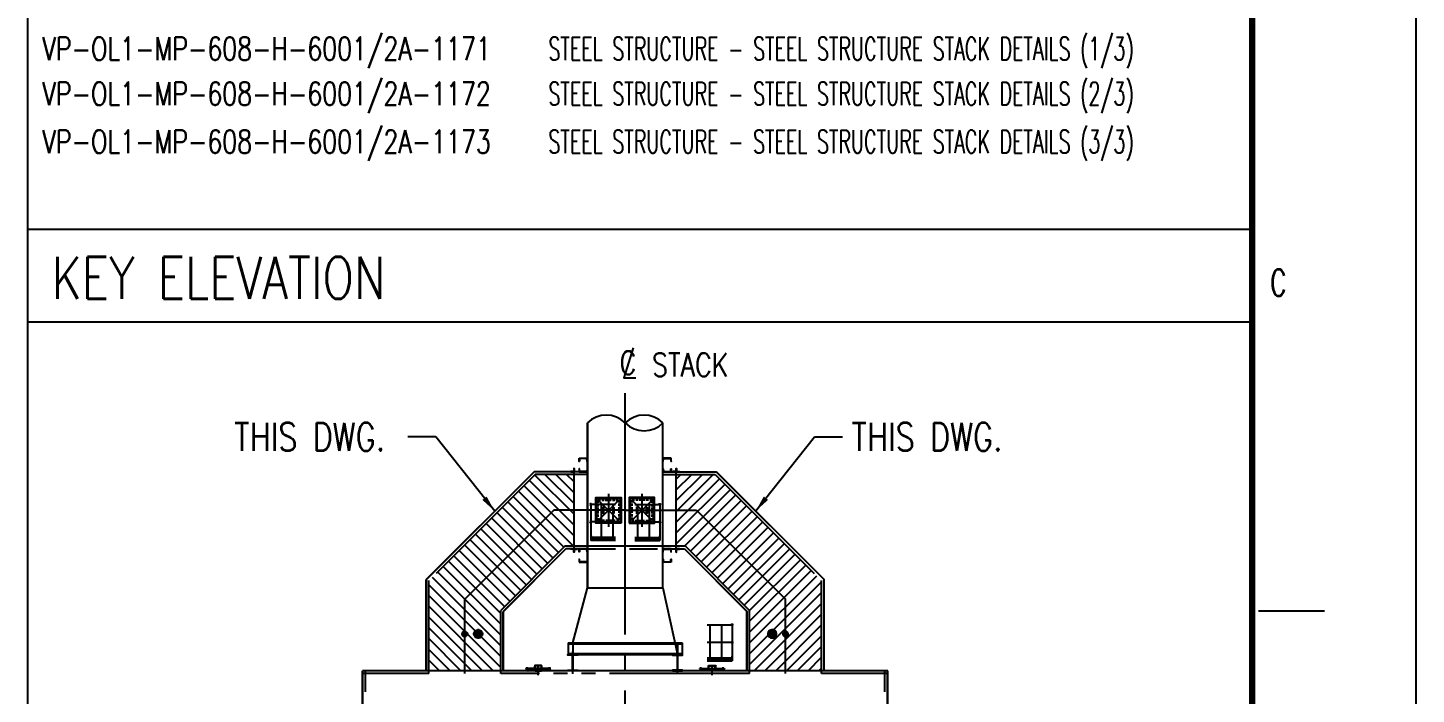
# Model space of a CAD drawing. Header units: millimetres. Extents: x 0 to 134087, y -49114 to 20834.
# Drawn here: x 24199 to 29435, y 12702 to 15214 of the extents above; entities that cross this region are included whole.
import ezdxf
from ezdxf.enums import TextEntityAlignment as Align

# ---------------------------------------------------------------- set-up
doc = ezdxf.new("R2010")
doc.units = ezdxf.units.MM
doc.header["$LTSCALE"] = 35
for name, pattern in [('JNK-CENTER', [34, 30, -1.5, 1, -1.5]), ('JNK-HIDDEN', [3, 2, -1]), ('JNK-PHANTOM', [15, 10, -1, 1, -1, 1, -1])]:
    doc.linetypes.add(name, pattern=pattern)
for name, color, linetype in [('CEN-R', 1, 'JNK-CENTER'), ('CON-C', 4, 'Continuous'), ('CON-G', 3, 'Continuous'), ('CON-W', 7, 'Continuous'), ('CON-Y', 2, 'Continuous'), ('Dim-W', 7, 'Continuous'), ('HID-Y', 2, 'JNK-HIDDEN'), ('MIS-B', 5, 'Continuous'), ('PHA-M', 6, 'JNK-PHANTOM'), ('TITLE', 7, 'Continuous'), ('TXT-C', 4, 'Continuous'), ('TXT-Y', 2, 'Continuous')]:
    doc.layers.add(name, color=color, linetype=linetype)
doc.layers.add('CONT-G', color=3, linetype='Continuous', lineweight=25)
doc.styles.add('ROMANS', font='ROMANS.shx', dxfattribs={"width": 0.8})
doc.styles.add('SIMPLEX', font='simplex.shx', dxfattribs={"width": 0.8})
doc.dimstyles.new('DIM25', dxfattribs={"dimscale": 25, "dimtxt": 2.5, "dimasz": 2.5, "dimexe": 1, "dimexo": 1, "dimgap": 1, "dimtad": 1, "dimdec": 1, "dimdsep": 46, "dimtxsty": 'SIMPLEX', "dimcen": 0, "dimclrt": 2, "dimazin": 2, "dimtfac": 1, "dimtdec": 1, "dimtix": 1, "dimtmove": 2, "dimatfit": 0, "dimfxl": 0.18, "dimtolj": 1, "dimtzin": 0, "dimarcsym": 0})

# ---------------------------------------------------------------- blocks, each defined once
blk = doc.blocks.new('TITLE')
at = {"color": 7}
for p, q in [((841, 0), (841, 594.85)), ((824.02, 371.87), (831.1, 371.87))]:
    blk.add_line(p, q, dxfattribs=at)
at = {"color": 7, "const_width": 0.707}
blk.add_lwpolyline([(823.32, 17.33), (823.32, 577.17)], dxfattribs=at)
at = {"color": 7, "style": 'ROMANS', "width": 0.7}
blk.add_text('C', height=2.83, dxfattribs=at).set_placement((826.15, 407.24), align=Align.MIDDLE)
blk = doc.blocks.new('cl-mark')
at = {"layer": 'CON-Y'}
blk.add_lwpolyline([(0.51, 1.61), (-0.51, -1.62), (0.79, -1.62)], dxfattribs=at)
at = {"layer": 'CON-Y', "style": 'SIMPLEX', "width": 0.8}
blk.add_text('C', height=2.5, dxfattribs=at).set_placement((-0.05, 0.02), align=Align.MIDDLE)
blk = doc.blocks.new('610mh-160f')
at = {"layer": 'CEN-R'}
for p, q in [((-15, 82), (-15, -82)), ((269, 0), (0, 0)), ((84, 100), (3, 100)), ((84, -100), (3, -100))]:
    blk.add_line(p, q, dxfattribs=at)
at = {"layer": 'CEN-R', "color": 1, "ltscale": 4}
for p, q in [((120, 335), (29, 335)), ((120, -335), (29, -335))]:
    blk.add_line(p, q, dxfattribs=at)
at = {"layer": 'CEN-R'}
for centre, start, end in [((3, 82), 90, 180), ((3, -82), 180, 270)]:
    blk.add_arc(centre, 18, start, end, dxfattribs=at)
at = {"layer": 'CONT-G'}
for p, q in [((-23, 82), (-23, -82)), ((-7, 82), (-7, -82)), ((65, 108), (3, 108)), ((65, 92), (3, 92)), ((65, 370), (65, -370)), ((73, 370), (65, 370)), ((71, 370), (71, -370)), ((77, 366), (77, -366)), ((132, 311), (86, 311)), ((136, 305), (136, 307)), ((65, -92), (3, -92)), ((65, -108), (3, -108)), ((73, -370), (65, -370)), ((132, -311), (86, -311)), ((136, -305), (136, -307))]:
    blk.add_line(p, q, dxfattribs=at)
for centre, radius, start, end in [((3, 82), 26, 90, 180), ((3, 82), 10, 90, 180), ((73, 366), 4, 0, 90), ((86, 320), 8.5, 180, 270), ((132, 307), 4, 0, 90), ((3, -82), 26, 180, 270), ((3, -82), 10, 180, 270), ((73, -366), 4, 270, 0), ((86, -319), 8.5, 90, 180), ((132, -307), 4, 270, 0)]:
    blk.add_arc(centre, radius, start, end, dxfattribs=at)
at = {"layer": 'Dim-W'}
blk.add_line((136, -97), (136, 97), dxfattribs=at)
at = {"layer": 'HID-Y'}
for p, q in [((71, 305), (136, 305)), ((71, -305), (136, -305))]:
    blk.add_line(p, q, dxfattribs=at)
blk = doc.blocks.new('PF HR')
at = {"layer": 'CON-G'}
for p, q in [((0, 1075), (0, 0)), ((-743, 25), (0, 25)), ((-743, 0), (0, 0)), ((-10, 140), (-10, 40))]:
    blk.add_line(p, q, dxfattribs=at)
for centre in [(0, 1075), (0, 550)]:
    blk.add_circle(centre, 21.4, dxfattribs=at)
at = {"layer": 'MIS-B', "color": 1}
for p, q in [((-743, 1075), (0, 1075)), ((-663, 1075), (-663, 0)), ((-317, 1075), (-317, 0)), ((-743, 550), (0, 550)), ((-743, 90), (0, 90))]:
    blk.add_line(p, q, dxfattribs=at)
blk = doc.blocks.new('MH-610-610')
at = {"layer": 'CEN-R'}
for p, q in [((0, -494), (0, 494)), ((-532, 0), (532, 0)), ((305, 305), (-305, -305)), ((-305, 305), (305, -305)), ((-150, 104), (-150, -104)), ((150, 104), (150, -104))]:
    blk.add_line(p, q, dxfattribs=at)
blk.add_lwpolyline([(-350, 350), (350, 350), (350, -350), (-350, -350)], close=True, dxfattribs=at)
at = {"layer": 'CON-G'}
blk.add_lwpolyline([(-380, 380), (380, 380), (380, -380), (-380, -380)], close=True, dxfattribs=at)
for points in [[(-158, -80), (-158, 80, -1), (-142, 80), (-142, -80, -1)], [(158, -80), (158, 80, 1), (142, 80), (142, -80, 1)]]:
    blk.add_lwpolyline(points, format="xyb", close=True, dxfattribs=at)
at = {"layer": 'HID-Y'}
blk.add_lwpolyline([(-305, 305), (305, 305), (305, -305), (-305, -305)], close=True, dxfattribs=at)
blk = doc.blocks.new('A$C28B160F5')
at = {"layer": 'CEN-R'}
for p, q in [((150, 0), (-150, 0)), ((-77, 32), (-108, 45)), ((-48, 0), (48, 0)), ((-32, 77), (-45, 108)), ((0, 150), (0, -150)), ((0, -42), (0, 48)), ((32, 77), (45, 108)), ((77, 32), (108, 45)), ((-77, -32), (-108, -45)), ((-32, -77), (-45, -108)), ((32, -77), (45, -108)), ((77, -32), (108, -45))]:
    blk.add_line(p, q, dxfattribs=at)
blk.add_circle((0, 0), 100, dxfattribs=at)
at = {"layer": 'TITLE', "color": 3}
for centre, radius in [((0, 0), 127), ((-92, 38), 11), ((0, 0), 51.1), ((-38, 92), 11), ((38, 92), 11), ((92, 38), 11), ((-92, -38), 11), ((-38, -92), 11), ((38, -92), 11), ((92, -38), 11)]:
    blk.add_circle(centre, radius, dxfattribs=at)
blk = doc.blocks.new('N-FLG 1.50 300 WNRF')
at = {"layer": 'CEN-R'}
for p, q in [((98, 0), (-98, 0)), ((-30, 30), (-50, 50)), ((0, -98), (0, 98)), ((30, 30), (50, 50)), ((-30, -30), (-50, -50)), ((30, -30), (50, -50))]:
    blk.add_line(p, q, dxfattribs=at)
blk.add_circle((0, 0), 57.1, dxfattribs=at)
at = {"layer": 'CON-Y'}
for centre, radius in [((0, 0), 78), ((-40, 40), 9.5), ((0, 0), 20.4), ((40, 40), 9.5), ((-40, -40), 9.5), ((40, -40), 9.5)]:
    blk.add_circle(centre, radius, dxfattribs=at)
blk = doc.blocks.new('A$C6CE22A10')
at = {"layer": 'CON-G'}
blk.add_blockref('N-FLG 1.50 300 WNRF', (0, 0), dxfattribs=at)
blk = doc.blocks.new('A$C4C2D22EB')
at = {"layer": 'Dim-W', "ltscale": 0.5}
h = blk.add_hatch(dxfattribs=at)
h.set_pattern_fill('ANSI31', color=256, scale=6, angle=90)
h.paths.add_polyline_path([(-150.7, 1410.5), (-127.7, 1410.5), (-127.7, 1500.2), (-178.4, 1500.2), (-400.8, 1277.9), (-400.8, 1197.8, -0.414214), (-394.3, 1191.3, -0.414214), (-400.8, 1184.8), (-400.8, 1183.1), (-400.8, 1099.5), (-311, 1099.5), (-311, 1250.1)], flags=17)
h.paths.add_polyline_path([(-356.8, 1191.3, -1), (-378, 1191.3, -1)], flags=16)
h.paths.add_polyline_path([(-358.8, 1187.8), (-359.7, 1188.1, -0.027521), (-360.1, 1187.3, 0.430424)], flags=0)
h.paths.add_polyline_path([(-363.1, 1191.3, -1), (-371.6, 1191.3, -1)], flags=0)
h.paths.add_polyline_path([(-363.3, 1199, -1), (-365.1, 1199, -1)], flags=0)
h.paths.add_polyline_path([(-360.6, 1194.5, -1), (-358.7, 1194.5, -1)], flags=0)
h.paths.add_polyline_path([(-369.7, 1199, -1), (-371.5, 1199, -1)], flags=0)
h.paths.add_polyline_path([(-374.2, 1194.1), (-375.9, 1194.8, 1)], flags=0)
h.paths.add_polyline_path([(-363.3, 1183.6, -1), (-365.1, 1183.6, -1)], flags=0)
h.paths.add_polyline_path([(-376, 1188.1, -1), (-374.2, 1188.1, -1)], flags=0)
h.paths.add_polyline_path([(-369.7, 1183.6, -1), (-371.5, 1183.6, -1)], flags=0)
h.paths.add_polyline_path([(-127.7, 1590), (-225, 1590), (-490.5, 1324.5), (-490.5, 1099.5), (-400.8, 1099.5), (-400.8, 1184.8, -0.414214), (-407.3, 1191.3, -0.414214), (-400.8, 1197.8), (-400.8, 1199.5), (-400.8, 1277.9), (-178.4, 1500.2), (-127.7, 1500.2)])
h = blk.add_hatch(dxfattribs=at)
h.set_pattern_fill('ANSI31', color=256, scale=6)
h.paths.add_polyline_path([(150.7, 1410.5), (127.7, 1410.5), (127.7, 1500.2), (178.4, 1500.2), (400.8, 1277.9), (400.8, 1197.8, 0.414214), (394.3, 1191.3, 0.414214), (400.8, 1184.8), (400.8, 1183.1), (400.8, 1099.5), (311, 1099.5), (311, 1250.1)], flags=17)
h.paths.add_polyline_path([(356.8, 1191.3, 1), (378, 1191.3, 1)], flags=16)
h.paths.add_polyline_path([(358.8, 1187.8), (359.7, 1188.1, 0.027521), (360.1, 1187.3, -0.430424)], flags=0)
h.paths.add_polyline_path([(363.1, 1191.3, 1), (371.6, 1191.3, 1)], flags=0)
h.paths.add_polyline_path([(363.3, 1199, 1), (365.1, 1199, 1)], flags=0)
h.paths.add_polyline_path([(360.6, 1194.5, 1), (358.7, 1194.5, 1)], flags=0)
h.paths.add_polyline_path([(369.7, 1199, 1), (371.5, 1199, 1)], flags=0)
h.paths.add_polyline_path([(374.2, 1194.1), (375.9, 1194.8, -1)], flags=0)
h.paths.add_polyline_path([(363.3, 1183.6, 1), (365.1, 1183.6, 1)], flags=0)
h.paths.add_polyline_path([(376, 1188.1, 1), (374.2, 1188.1, 1)], flags=0)
h.paths.add_polyline_path([(369.7, 1183.6, 1), (371.5, 1183.6, 1)], flags=0)
h.paths.add_polyline_path([(127.7, 1590), (225, 1590), (490.5, 1324.5), (490.5, 1099.5), (400.8, 1099.5), (400.8, 1184.8, 0.414214), (407.3, 1191.3, 0.414214), (400.8, 1197.8), (400.8, 1199.5), (400.8, 1277.9), (178.4, 1500.2), (127.7, 1500.2)])
at = {"layer": 'CEN-R'}
for p, q in [((0, 0), (0, 1793.3)), ((-178.4, 1500.2), (-400.8, 1277.9)), ((0, 1500.2), (-178.4, 1500.2)), ((0, 1500.2), (178.4, 1500.2)), ((178.4, 1500.2), (400.8, 1277.9)), ((-400.8, 1092.7), (-400.8, 1277.9)), ((400.8, 1092.7), (400.8, 1277.9)), ((-131.1, 1091.6), (-131.1, 1147.1)), ((131.1, 1091.6), (131.1, 1147.1))]:
    blk.add_line(p, q, dxfattribs=at)
at = {"layer": 'CON-G'}
for p, q in [((-94.3, 1306.7), (-94.3, 1718.6)), ((-93.5, 1306.7), (-93.5, 1718.6)), ((94.3, 1306.7), (94.3, 1718.6)), ((-227.8, 1596.7), (-497.2, 1327.3)), ((-227.6, 1596.2), (-496.8, 1327.1)), ((-94.3, 1596.7), (-227.8, 1596.7)), ((-94.3, 1596.2), (-227.6, 1596.2)), ((-127.7, 1403.8), (-127.7, 1596.7)), ((94.3, 1596.7), (227.8, 1596.7)), ((94.3, 1596.2), (227.6, 1596.2)), ((127.7, 1403.8), (127.7, 1596.7)), ((227.6, 1596.2), (496.8, 1327.1)), ((227.8, 1596.7), (497.2, 1327.3)), ((-148.1, 1404.2), (-304.8, 1247.5)), ((-147.9, 1403.8), (-304.3, 1247.4)), ((-94.3, 1404.2), (-148.1, 1404.2)), ((-94.3, 1403.8), (-147.9, 1403.8)), ((94.3, 1404.2), (148.1, 1404.2)), ((94.3, 1403.8), (147.9, 1403.8)), ((147.9, 1403.8), (304.3, 1247.4)), ((148.1, 1404.2), (304.8, 1247.5)), ((-497.2, 1099), (-497.2, 1327.3)), ((-496.8, 1099), (-496.8, 1327.1)), ((496.8, 1099), (496.8, 1327.1)), ((497.2, 1099), (497.2, 1327.3)), ((-131.1, 1168.9), (-94.3, 1306.7)), ((-94.3, 1306.7), (94.3, 1306.7)), ((94.3, 1306.7), (131.1, 1139.7)), ((-304.8, 1099.5), (-304.8, 1247.5)), ((-304.3, 1099.5), (-304.3, 1247.4)), ((304.3, 1099.5), (304.3, 1247.4)), ((304.8, 1099.5), (304.8, 1247.5)), ((-142.4, 1168.9), (142.4, 1168.9)), ((-142.4, 1168.9), (-142.4, 1139.7)), ((-142.4, 1166.4), (142.4, 1166.4)), ((142.4, 1168.9), (142.4, 1139.7)), ((-142.4, 1142.2), (142.4, 1142.2)), ((-142.4, 1139.7), (142.4, 1139.7)), ((656.5, 1099.5), (-656.5, 1099.5)), ((-656.5, 426.5), (-656.5, 1099.5)), ((656.5, 1099), (-656.5, 1099)), ((-655.4, 426.5), (-655.4, 1099.5)), ((655.4, 426.5), (655.4, 1099.5)), ((656.5, 426.5), (656.5, 1099.5))]:
    blk.add_line(p, q, dxfattribs=at)
for points in [[(-127.7, 1596.7), (-127.7, 1605), (-127.9, 1605, 0.414214), (-128.3, 1604.6), (-128.3, 1598.1, -0.414214), (-129.2, 1597.2), (-135.7, 1597.2, 0.414214), (-136.1, 1596.8), (-136.1, 1596.7)], [(-127.7, 1596.7), (-127.7, 1605), (-127.6, 1605, -0.414214), (-127.2, 1604.6), (-127.2, 1598.1, 0.414214), (-126.3, 1597.2), (-119.8, 1597.2, -0.414214), (-119.4, 1596.8), (-119.4, 1596.7)], [(127.7, 1596.7), (127.7, 1605), (127.6, 1605, 0.414214), (127.2, 1604.6), (127.2, 1598.1, -0.414214), (126.3, 1597.2), (119.8, 1597.2, 0.414214), (119.4, 1596.8), (119.4, 1596.7)], [(127.7, 1596.7), (127.7, 1605), (127.9, 1605, -0.414214), (128.3, 1604.6), (128.3, 1598.1, 0.414214), (129.2, 1597.2), (135.7, 1597.2, -0.414214), (136.1, 1596.8), (136.1, 1596.7)], [(-127.7, 1403.8), (-127.7, 1395.4), (-127.9, 1395.4, -0.414214), (-128.3, 1395.9), (-128.3, 1402.4, 0.414214), (-129.2, 1403.2), (-135.7, 1403.2, -0.414214), (-136.1, 1403.6), (-136.1, 1403.8)], [(-127.7, 1403.8), (-127.7, 1395.4), (-127.6, 1395.4, 0.414214), (-127.2, 1395.9), (-127.2, 1402.4, -0.414214), (-126.3, 1403.2), (-119.8, 1403.2, 0.414214), (-119.4, 1403.6), (-119.4, 1403.8)], [(127.7, 1403.8), (127.7, 1395.4), (127.6, 1395.4, -0.414214), (127.2, 1395.9), (127.2, 1402.4, 0.414214), (126.3, 1403.2), (119.8, 1403.2, -0.414214), (119.4, 1403.6), (119.4, 1403.8)], [(127.7, 1403.8), (127.7, 1395.4), (127.9, 1395.4, 0.414214), (128.3, 1395.9), (128.3, 1402.4, -0.414214), (129.2, 1403.2), (135.7, 1403.2, 0.414214), (136.1, 1403.6), (136.1, 1403.8)]]:
    blk.add_lwpolyline(points, format="xyb", close=True, dxfattribs=at)
at = {"layer": 'CONT-G'}
for p, q in [((-131.1, 1168.9), (-131.1, 1142.2)), ((131.1, 1168.9), (131.1, 1142.2))]:
    blk.add_line(p, q, dxfattribs=at)
for points in [[(-115.2, 1630.1), (-94.3, 1630.1), (-94.3, 1622.5), (-94.6, 1622.5, -0.388879), (-95.2, 1623.1), (-95.6, 1628.2, 0.388879), (-96.8, 1629.3), (-112.8, 1629.3, 0.388879), (-113.9, 1628.2), (-114.4, 1623.1, -0.388879), (-115, 1622.5), (-115.2, 1622.5)], [(-115.2, 1596.7), (-94.3, 1596.7), (-94.3, 1604.2), (-94.6, 1604.2, 0.388879), (-95.2, 1603.6), (-95.6, 1598.5, -0.388879), (-96.8, 1597.4), (-112.8, 1597.4, -0.388879), (-113.9, 1598.5), (-114.4, 1603.6, 0.388879), (-115, 1604.2), (-115.2, 1604.2)], [(115.2, 1630.1), (94.3, 1630.1), (94.3, 1622.5), (94.6, 1622.5, 0.388879), (95.2, 1623.1), (95.6, 1628.2, -0.388879), (96.8, 1629.3), (112.8, 1629.3, -0.388879), (113.9, 1628.2), (114.4, 1623.1, 0.388879), (115, 1622.5), (115.2, 1622.5)], [(115.2, 1596.7), (94.3, 1596.7), (94.3, 1604.2), (94.6, 1604.2, -0.388879), (95.2, 1603.6), (95.6, 1598.5, 0.388879), (96.8, 1597.4), (112.8, 1597.4, 0.388879), (113.9, 1598.5), (114.4, 1603.6, -0.388879), (115, 1604.2), (115.2, 1604.2)], [(-115.2, 1403.8), (-94.3, 1403.8), (-94.3, 1396.3), (-94.6, 1396.3, -0.388879), (-95.2, 1396.8), (-95.6, 1402, 0.388879), (-96.8, 1403), (-112.8, 1403, 0.388879), (-113.9, 1402), (-114.4, 1396.8, -0.388879), (-115, 1396.3), (-115.2, 1396.3)], [(115.2, 1403.8), (94.3, 1403.8), (94.3, 1396.3), (94.6, 1396.3, 0.388879), (95.2, 1396.8), (95.6, 1402, -0.388879), (96.8, 1403), (112.8, 1403, -0.388879), (113.9, 1402), (114.4, 1396.8, 0.388879), (115, 1396.3), (115.2, 1396.3)], [(-115.2, 1370.4), (-94.3, 1370.4), (-94.3, 1377.9), (-94.6, 1377.9, 0.388879), (-95.2, 1377.4), (-95.6, 1372.2, -0.388879), (-96.8, 1371.1), (-112.8, 1371.1, -0.388879), (-113.9, 1372.2), (-114.4, 1377.4, 0.388879), (-115, 1377.9), (-115.2, 1377.9)], [(115.2, 1370.4), (94.3, 1370.4), (94.3, 1377.9), (94.6, 1377.9, -0.388879), (95.2, 1377.4), (95.6, 1372.2, 0.388879), (96.8, 1371.1), (112.8, 1371.1, 0.388879), (113.9, 1372.2), (114.4, 1377.4, -0.388879), (115, 1377.9), (115.2, 1377.9)], [(-143.6, 1099), (-143.6, 1100.6), (-133.9, 1100.6, 0.414214), (-131.6, 1103), (-131.6, 1135.7, 0.414214), (-133.9, 1138), (-143.6, 1138), (-143.6, 1139.7), (-118.6, 1139.7), (-118.6, 1138), (-128.2, 1138, 0.414214), (-130.6, 1135.7), (-130.6, 1103, 0.414214), (-128.2, 1100.6), (-118.6, 1100.6), (-118.6, 1099)], [(143.6, 1099), (143.6, 1100.6), (133.9, 1100.6, -0.414214), (131.6, 1103), (131.6, 1135.7, -0.414214), (133.9, 1138), (143.6, 1138), (143.6, 1139.7), (118.6, 1139.7), (118.6, 1138), (128.2, 1138, -0.414214), (130.6, 1135.7), (130.6, 1103, -0.414214), (128.2, 1100.6), (118.6, 1100.6), (118.6, 1099)]]:
    blk.add_lwpolyline(points, format="xyb", close=True, dxfattribs=at)
at = {"layer": 'Dim-W'}
blk.add_line((-0.3, 1592.1), (0.3, 1592.1), dxfattribs=at)
at = {"layer": 'Dim-W', "ltscale": 0.5}
for centre, start, end in [((-47.2, 1671.4), 45, 135), ((47.2, 1671.4), 45, 135), ((47.2, 1765.7), 225, 315)]:
    blk.add_arc(centre, 66.7, start, end, dxfattribs=at)
at = {"layer": 'HID-Y'}
for p, q in [((-0.3, 1410.5), (-0.3, 1592.1)), ((0.3, 1410.5), (0.3, 1592.1)), ((-94.3, 1404.2), (94.3, 1404.2)), ((-94.3, 1403.8), (94.3, 1403.8))]:
    blk.add_line(p, q, dxfattribs=at)
at = {"layer": 'PHA-M'}
for p, q in [((-225, 1590), (-490.5, 1324.5)), ((-94.3, 1590), (-225, 1590)), ((94.3, 1590), (225, 1590)), ((225, 1590), (490.5, 1324.5)), ((-150.7, 1410.5), (-311, 1250.1)), ((150.7, 1410.5), (-150.7, 1410.5)), ((-0.3, 1410.5), (0.3, 1410.5)), ((150.7, 1410.5), (311, 1250.1)), ((-490.5, 1092.7), (-490.5, 1324.5)), ((490.5, 1092.7), (490.5, 1324.5)), ((-311, 1092.7), (-311, 1250.1)), ((311, 1092.7), (311, 1250.1)), ((-490.5, 1092.7), (-656.5, 1092.7)), ((-649.2, 521.3), (-649.2, 1099.5)), ((311, 1092.7), (-311, 1092.7)), ((656.5, 1092.7), (490.5, 1092.7)), ((649.2, 521.3), (649.2, 1099.5))]:
    blk.add_line(p, q, dxfattribs=at)
at = {"layer": 'Dim-W', "yscale": 0.08349450549, "zscale": 0.08349450549}
for name, p, xscale, rotation in [('MH-610-610', (-41.7, 1500.2), 0.08349450549, 180), ('MH-610-610', (41.7, 1500.2), -0.08349450549, 180), ('610mh-160f', (-217.1, 1110.8), 0.08349450549, 270.0000000000014), ('610mh-160f', (217.1, 1110.8), -0.08349450549, 89.99999999999865)]:
    blk.add_blockref(name, p, dxfattribs=dict(at, xscale=xscale, rotation=rotation))
for name, p, xscale in [('A$C6CE22A10', (-400.8, 1191.3), 0.08349450549), ('A$C28B160F5', (-367.4, 1191.3), 0.08349450549), ('A$C28B160F5', (367.4, 1191.3), -0.08349450549), ('A$C6CE22A10', (400.8, 1191.3), -0.08349450549)]:
    blk.add_blockref(name, p, dxfattribs=dict(at, xscale=xscale))
at = {"layer": 'PHA-M', "yscale": 0.08349450549, "zscale": 0.08349450549}
for p, xscale in [((-86.2, 1425.1), -0.08349450549), ((86.2, 1425.1), 0.08349450549), ((267.2, 1124.5), 0.08349450549)]:
    blk.add_blockref('PF HR', p, dxfattribs=dict(at, xscale=xscale))

msp = doc.modelspace()

# ---------------------------------------------------------------- linework, layer by layer
at = {"layer": 'CON-C'}
for p, q in [((24199.3805, 10002.5023), (24199.3805, 20200.9756)), ((24199.3805, 14455.386), (28816.0976, 14455.386)), ((24199.3805, 14105.386), (28816.0976, 14105.386))]:
    msp.add_line(p, q, dxfattribs=at)
at = {"layer": 'CON-W'}
for p, q in [((25737.8395, 13672.0603), (25632.8395, 13672.0603)), ((27166.4229, 13672.0603), (27271.4229, 13672.0603))]:
    msp.add_line(p, q, dxfattribs=at)

# ---------------------------------------------------------------- block references
at = {"linetype": 'ByBlock', "xscale": 34.99999999649994, "yscale": 34.99999999649994, "zscale": 34.99999999649994}
msp.add_blockref('TITLE', (0, 0), dxfattribs=at)
at = {"layer": 'Dim-W', "ltscale": 0.5, "xscale": 1.50908133744, "yscale": 1.50908133744, "zscale": 1.50908133744}
msp.add_blockref('A$C4C2D22EB', (26452.1312, 11131.1401), dxfattribs=at)
at = {"layer": 'TXT-Y'}
ref = msp.add_blockref('cl-mark', (26464.522, 13950.8054), dxfattribs=dict(at, xscale=35, yscale=35, zscale=35))
ref.add_attrib('EQUIP-NAME', 'STACK', (26553.4696, 13899.9951), dxfattribs={"layer": '0', "height": 87.5, "style": 'SIMPLEX', "width": 0.8})

# ---------------------------------------------------------------- texts
at = {"layer": 'CON-G', "style": 'SIMPLEX', "width": 0.8}
for p in [(24978.1395, 13619.5603), (27306.123, 13619.5603)]:
    msp.add_text('THIS DWG.', height=105, dxfattribs=at).set_placement(p)
at = {"layer": 'TXT-C', "style": 'SIMPLEX', "width": 0.8}
msp.add_text('KEY ELEVATION', height=157.5, dxfattribs=at).set_placement((24289.9038, 14192.886))
at = {"layer": 'TXT-Y', "style": 'SIMPLEX'}
for s, width, p in [('VP-OL1-MP-608-H-6001/2A-1171', 0.75, (24255.149, 15091.6876)), ('STEEL STRUCTURE - STEEL STRUCTURE STACK DETAILS (1/3)', 0.6, (26162.5268, 15091.6876)), ('VP-OL1-MP-608-H-6001/2A-1172', 0.75, (24255.149, 14922.054)), ('STEEL STRUCTURE - STEEL STRUCTURE STACK DETAILS (2/3)', 0.6, (26162.5268, 14922.054)), ('VP-OL1-MP-608-H-6001/2A-1173', 0.75, (24255.149, 14741.4764)), ('STEEL STRUCTURE - STEEL STRUCTURE STACK DETAILS (3/3)', 0.6, (26162.5268, 14741.4764))]:
    msp.add_text(s, height=87.5, dxfattribs=dict(at, width=width)).set_placement(p)

# ---------------------------------------------------------------- leaders
at = {"layer": 'Dim-W'}
for points in [[(25960.3816, 13391.7766), (25737.8395, 13672.0603)], [(26943.8808, 13391.7766), (27166.4229, 13672.0603)]]:
    msp.add_leader(points, dimstyle='DIM25', override={"dimgap": 1, "dimtad": 0, "dimdec": 0, "dimtdec": 0, "dimtix": 0, "dimatfit": 2, "dimtfill": 1}, dxfattribs=at)

doc.saveas('drawing.dxf')
